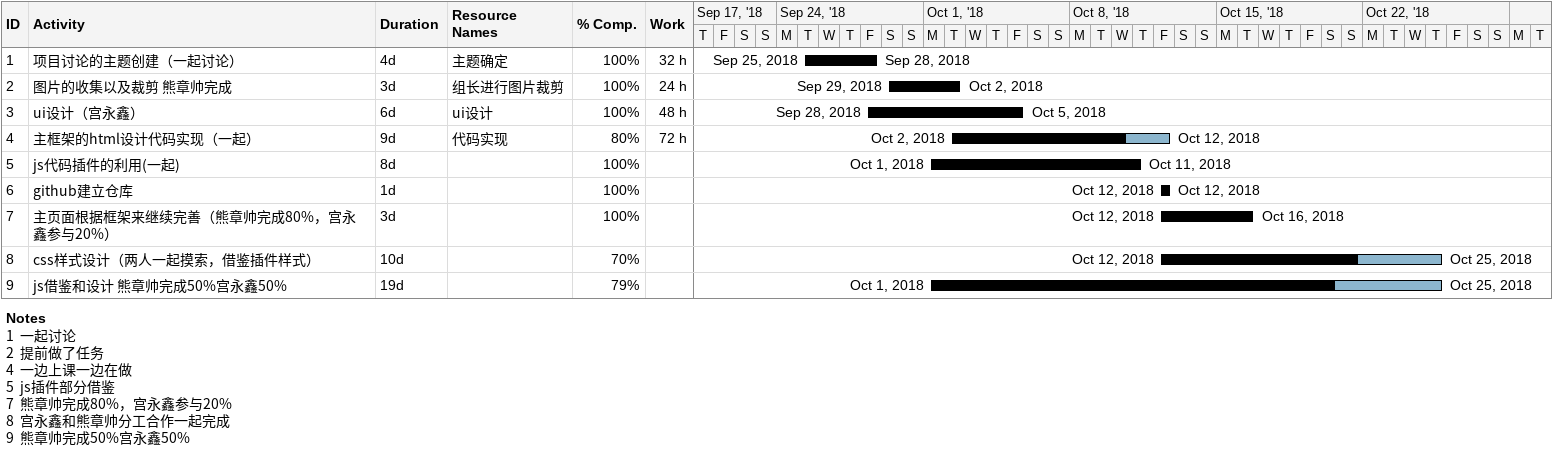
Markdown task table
| ID | Task | Duration | Start | Finish | Resources | % complete | Work (h) |
|---|---|---|---|---|---|---|---|
| 1 | 项目讨论的主题创建（一起讨论） | 4d | 2018-09-25 | 2018-09-28 | 主题确定 | 100 | 32 |
| 2 | 图片的收集以及裁剪 熊章帅完成 | 3d | 2018-09-29 | 2018-10-02 | 组长进行图片裁剪 | 100 | 24 |
| 3 | ui设计（宫永鑫） | 6d | 2018-09-28 | 2018-10-05 | ui设计 | 100 | 48 |
| 4 | 主框架的html设计代码实现（一起） | 9d | 2018-10-02 | 2018-10-12 | 代码实现 | 80 | 72 |
| 5 | js代码插件的利用(一起) | 8d | 2018-10-01 | 2018-10-11 |  | 100 |  |
| 6 | github建立仓库 | 1d | 2018-10-12 | 2018-10-12 |  | 100 |  |
| 7 | 主页面根据框架来继续完善（熊章帅完成80%，宫永鑫参与20%） | 3d | 2018-10-12 | 2018-10-16 |  | 100 |  |
| 8 | css样式设计（两人一起摸索，借鉴插件样式） | 10d | 2018-10-12 | 2018-10-25 |  | 70 |  |
| 9 | js借鉴和设计 熊章帅完成50%宫永鑫50% | 19d | 2018-10-01 | 2018-10-25 |  | 79 |  |

Notes
- 1: 一起讨论
- 2: 提前做了任务
- 4: 一边上课一边在做
- 5: js插件部分借鉴
- 7: 熊章帅完成80%，宫永鑫参与20%
- 8: 宫永鑫和熊章帅分工合作一起完成
- 9: 熊章帅完成50%宫永鑫50%
